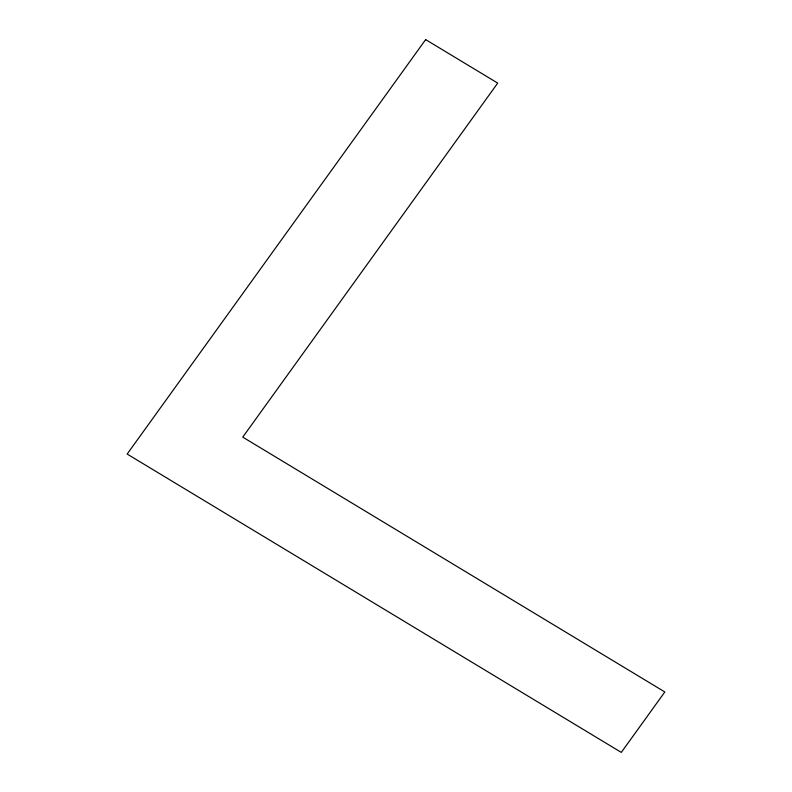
<?xml version="1.0" encoding="UTF-8"?>
<svg xmlns="http://www.w3.org/2000/svg" width="792" height="792" viewBox="0 0 792 792"><rect width="100%" height="100%" fill="white"/><g stroke="black" fill="none" stroke-linecap="round" stroke-linejoin="round"><path stroke-width="1.19" d="M425.65 39.6L127.165 454.054L621.304 752.4L664.834 691.961L242.758 437.125L497.713 83.111L425.65 39.6"/></g></svg>
